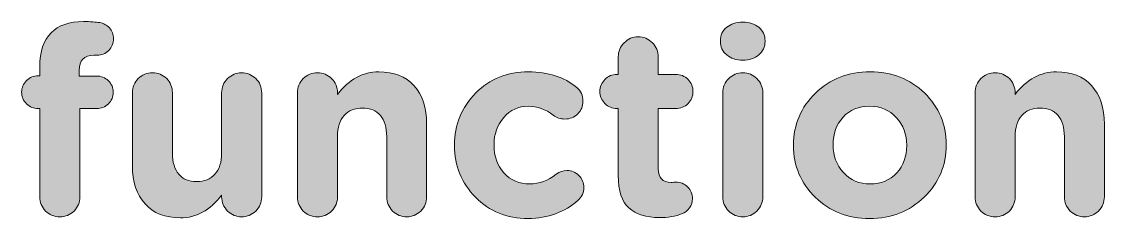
# Model space of a CAD drawing. Header units: inches. Extents: x 10 to 279, y -157 to -9.
# Drawn here: x 49.26 to 62.32, y -147.38 to -145 of the extents above; entities that cross this region are included whole.
import ezdxf

# ---------------------------------------------------------------- set-up
doc = ezdxf.new("R2010")
doc.units = ezdxf.units.IN
doc.header["$MEASUREMENT"] = 0
doc.layers.add('Layer 1', color=7, linetype='Continuous')

# ---------------------------------------------------------------- blocks, each defined once
blk = doc.blocks.new('block 65')
at = {"layer": 'Layer 1'}
h = blk.add_hatch(color=7, dxfattribs=at)
h.dxf.hatch_style = 2
edge = h.paths.add_edge_path()
edge.add_spline(control_points=[(49.482, -147.121), (49.482, -147.121), (49.482, -146.054), (49.482, -146.054), (49.482, -146.054), (49.463, -146.054), (49.463, -146.054), (49.408, -146.054), (49.361, -146.035), (49.322, -145.997), (49.283, -145.959), (49.263, -145.913), (49.263, -145.857), (49.263, -145.802), (49.283, -145.755), (49.322, -145.716), (49.361, -145.677), (49.408, -145.657), (49.463, -145.657), (49.463, -145.657), (49.482, -145.657), (49.482, -145.657), (49.482, -145.657), (49.482, -145.549), (49.482, -145.549), (49.482, -145.365), (49.528, -145.228), (49.619, -145.137), (49.708, -145.048), (49.838, -145.003), (50.009, -145.003), (50.092, -145.003), (50.157, -145.008), (50.206, -145.016), (50.251, -145.022), (50.289, -145.044), (50.322, -145.08), (50.355, -145.116), (50.371, -145.159), (50.371, -145.21), (50.371, -145.265), (50.352, -145.312), (50.313, -145.351), (50.273, -145.39), (50.227, -145.41), (50.174, -145.41), (50.174, -145.41), (50.133, -145.41), (50.133, -145.41), (50.017, -145.41), (49.958, -145.471), (49.958, -145.594), (49.958, -145.594), (49.958, -145.661), (49.958, -145.661), (49.958, -145.661), (50.168, -145.661), (50.168, -145.661), (50.223, -145.661), (50.27, -145.68), (50.309, -145.718), (50.348, -145.756), (50.368, -145.802), (50.368, -145.857), (50.368, -145.913), (50.348, -145.959), (50.309, -145.997), (50.27, -146.035), (50.223, -146.054), (50.168, -146.054), (50.168, -146.054), (49.965, -146.054), (49.965, -146.054), (49.965, -146.054), (49.965, -147.121), (49.965, -147.121), (49.965, -147.189), (49.941, -147.246), (49.895, -147.293), (49.848, -147.339), (49.791, -147.362), (49.723, -147.362), (49.656, -147.362), (49.599, -147.339), (49.552, -147.293), (49.506, -147.246), (49.482, -147.189), (49.482, -147.121)], knot_values=[0, 0, 0, 0, 1, 1, 1, 2, 2, 2, 3, 3, 3, 4, 4, 4, 5, 5, 5, 6, 6, 6, 7, 7, 7, 8, 8, 8, 9, 9, 9, 10, 10, 10, 11, 11, 11, 12, 12, 12, 13, 13, 13, 14, 14, 14, 15, 15, 15, 16, 16, 16, 17, 17, 17, 18, 18, 18, 19, 19, 19, 20, 20, 20, 21, 21, 21, 22, 22, 22, 23, 23, 23, 24, 24, 24, 25, 25, 25, 26, 26, 26, 27, 27, 27, 28, 28, 28, 29, 29, 29, 29], degree=3, periodic=1)
h = blk.add_hatch(color=7, dxfattribs=at)
h.dxf.hatch_style = 2
edge = h.paths.add_edge_path()
edge.add_spline(control_points=[(57.693, -145.241), (57.693, -145.241), (57.693, -145.235), (57.693, -145.235), (57.693, -145.167), (57.718, -145.113), (57.769, -145.072), (57.82, -145.03), (57.884, -145.01), (57.962, -145.01), (58.041, -145.01), (58.105, -145.03), (58.156, -145.072), (58.207, -145.113), (58.232, -145.167), (58.232, -145.235), (58.232, -145.235), (58.232, -145.241), (58.232, -145.241), (58.232, -145.309), (58.207, -145.364), (58.156, -145.406), (58.105, -145.449), (58.041, -145.47), (57.962, -145.47), (57.884, -145.47), (57.82, -145.449), (57.769, -145.406), (57.718, -145.364), (57.693, -145.309), (57.693, -145.241)], knot_values=[0, 0, 0, 0, 1, 1, 1, 2, 2, 2, 3, 3, 3, 4, 4, 4, 5, 5, 5, 6, 6, 6, 7, 7, 7, 8, 8, 8, 9, 9, 9, 10, 10, 10, 10], degree=3, periodic=1)
edge = h.paths.add_edge_path()
edge.add_spline(control_points=[(57.721, -147.121), (57.721, -147.121), (57.721, -145.864), (57.721, -145.864), (57.721, -145.796), (57.745, -145.739), (57.793, -145.692), (57.84, -145.646), (57.897, -145.622), (57.962, -145.622), (58.028, -145.622), (58.085, -145.646), (58.132, -145.692), (58.18, -145.739), (58.204, -145.796), (58.204, -145.864), (58.204, -145.864), (58.204, -147.121), (58.204, -147.121), (58.204, -147.189), (58.18, -147.246), (58.132, -147.293), (58.085, -147.339), (58.028, -147.362), (57.962, -147.362), (57.897, -147.362), (57.84, -147.339), (57.793, -147.293), (57.745, -147.246), (57.721, -147.189), (57.721, -147.121)], knot_values=[0, 0, 0, 0, 1, 1, 1, 2, 2, 2, 3, 3, 3, 4, 4, 4, 5, 5, 5, 6, 6, 6, 7, 7, 7, 8, 8, 8, 9, 9, 9, 10, 10, 10, 10], degree=3, periodic=1)
h = blk.add_hatch(color=7, dxfattribs=at)
h.dxf.hatch_style = 2
edge = h.paths.add_edge_path()
edge.add_spline(control_points=[(56.956, -147.372), (56.797, -147.372), (56.675, -147.333), (56.589, -147.256), (56.504, -147.179), (56.461, -147.047), (56.461, -146.861), (56.461, -146.861), (56.461, -146.054), (56.461, -146.054), (56.461, -146.054), (56.445, -146.054), (56.445, -146.054), (56.388, -146.054), (56.339, -146.034), (56.299, -145.994), (56.259, -145.954), (56.238, -145.905), (56.238, -145.848), (56.238, -145.791), (56.259, -145.742), (56.299, -145.702), (56.339, -145.662), (56.388, -145.641), (56.445, -145.641), (56.445, -145.641), (56.461, -145.641), (56.461, -145.641), (56.461, -145.641), (56.461, -145.429), (56.461, -145.429), (56.461, -145.363), (56.484, -145.307), (56.532, -145.259), (56.58, -145.211), (56.636, -145.187), (56.702, -145.187), (56.768, -145.187), (56.824, -145.211), (56.872, -145.259), (56.92, -145.307), (56.943, -145.363), (56.943, -145.429), (56.943, -145.429), (56.943, -145.641), (56.943, -145.641), (56.943, -145.641), (57.156, -145.641), (57.156, -145.641), (57.213, -145.641), (57.262, -145.662), (57.302, -145.702), (57.342, -145.742), (57.362, -145.791), (57.362, -145.848), (57.362, -145.905), (57.342, -145.954), (57.302, -145.994), (57.262, -146.034), (57.213, -146.054), (57.156, -146.054), (57.156, -146.054), (56.943, -146.054), (56.943, -146.054), (56.943, -146.054), (56.943, -146.781), (56.943, -146.781), (56.943, -146.891), (56.995, -146.946), (57.099, -146.946), (57.105, -146.946), (57.116, -146.946), (57.131, -146.945), (57.145, -146.944), (57.154, -146.943), (57.156, -146.943), (57.211, -146.943), (57.258, -146.963), (57.297, -147.002), (57.336, -147.041), (57.356, -147.088), (57.356, -147.143), (57.356, -147.186), (57.344, -147.223), (57.319, -147.256), (57.295, -147.289), (57.266, -147.312), (57.232, -147.324), (57.152, -147.356), (57.06, -147.372), (56.956, -147.372)], knot_values=[0, 0, 0, 0, 1, 1, 1, 2, 2, 2, 3, 3, 3, 4, 4, 4, 5, 5, 5, 6, 6, 6, 7, 7, 7, 8, 8, 8, 9, 9, 9, 10, 10, 10, 11, 11, 11, 12, 12, 12, 13, 13, 13, 14, 14, 14, 15, 15, 15, 16, 16, 16, 17, 17, 17, 18, 18, 18, 19, 19, 19, 20, 20, 20, 21, 21, 21, 22, 22, 22, 23, 23, 23, 24, 24, 24, 25, 25, 25, 26, 26, 26, 27, 27, 27, 28, 28, 28, 29, 29, 29, 30, 30, 30, 30], degree=3, periodic=1)
h = blk.add_hatch(color=7, dxfattribs=at)
h.dxf.hatch_style = 2
edge = h.paths.add_edge_path()
edge.add_spline(control_points=[(52.159, -145.864), (52.159, -145.864), (52.159, -147.121), (52.159, -147.121), (52.159, -147.189), (52.135, -147.246), (52.087, -147.293), (52.04, -147.339), (51.983, -147.362), (51.917, -147.362), (51.852, -147.362), (51.795, -147.339), (51.748, -147.293), (51.7, -147.246), (51.676, -147.189), (51.676, -147.121), (51.676, -147.121), (51.676, -147.102), (51.676, -147.102), (51.534, -147.284), (51.368, -147.375), (51.178, -147.375), (50.996, -147.375), (50.854, -147.319), (50.752, -147.207), (50.651, -147.095), (50.6, -146.94), (50.6, -146.743), (50.6, -146.743), (50.6, -145.864), (50.6, -145.864), (50.6, -145.796), (50.623, -145.739), (50.67, -145.692), (50.716, -145.646), (50.773, -145.622), (50.841, -145.622), (50.909, -145.622), (50.966, -145.646), (51.013, -145.692), (51.059, -145.739), (51.082, -145.796), (51.082, -145.864), (51.082, -145.864), (51.082, -146.591), (51.082, -146.591), (51.082, -146.703), (51.108, -146.789), (51.159, -146.848), (51.209, -146.907), (51.281, -146.937), (51.374, -146.937), (51.468, -146.937), (51.541, -146.907), (51.595, -146.848), (51.649, -146.789), (51.676, -146.703), (51.676, -146.591), (51.676, -146.591), (51.676, -145.864), (51.676, -145.864), (51.676, -145.796), (51.7, -145.739), (51.748, -145.692), (51.795, -145.646), (51.852, -145.622), (51.917, -145.622), (51.983, -145.622), (52.04, -145.646), (52.087, -145.692), (52.135, -145.739), (52.159, -145.796), (52.159, -145.864)], knot_values=[0, 0, 0, 0, 1, 1, 1, 2, 2, 2, 3, 3, 3, 4, 4, 4, 5, 5, 5, 6, 6, 6, 7, 7, 7, 8, 8, 8, 9, 9, 9, 10, 10, 10, 11, 11, 11, 12, 12, 12, 13, 13, 13, 14, 14, 14, 15, 15, 15, 16, 16, 16, 17, 17, 17, 18, 18, 18, 19, 19, 19, 20, 20, 20, 21, 21, 21, 22, 22, 22, 23, 23, 23, 24, 24, 24, 24], degree=3, periodic=1)
h = blk.add_hatch(color=7, dxfattribs=at)
h.dxf.hatch_style = 2
edge = h.paths.add_edge_path()
edge.add_spline(control_points=[(52.59, -147.121), (52.59, -147.121), (52.59, -145.864), (52.59, -145.864), (52.59, -145.796), (52.614, -145.739), (52.66, -145.692), (52.707, -145.646), (52.764, -145.622), (52.832, -145.622), (52.899, -145.622), (52.957, -145.646), (53.003, -145.692), (53.05, -145.739), (53.073, -145.796), (53.073, -145.864), (53.073, -145.864), (53.073, -145.883), (53.073, -145.883), (53.215, -145.701), (53.381, -145.61), (53.572, -145.61), (53.754, -145.61), (53.895, -145.666), (53.997, -145.778), (54.099, -145.89), (54.149, -146.045), (54.149, -146.242), (54.149, -146.242), (54.149, -147.121), (54.149, -147.121), (54.149, -147.189), (54.126, -147.246), (54.078, -147.293), (54.03, -147.339), (53.974, -147.362), (53.908, -147.362), (53.843, -147.362), (53.786, -147.339), (53.738, -147.293), (53.691, -147.246), (53.667, -147.189), (53.667, -147.121), (53.667, -147.121), (53.667, -146.394), (53.667, -146.394), (53.667, -146.282), (53.641, -146.196), (53.591, -146.137), (53.54, -146.078), (53.468, -146.048), (53.375, -146.048), (53.282, -146.048), (53.208, -146.078), (53.154, -146.137), (53.1, -146.196), (53.073, -146.282), (53.073, -146.394), (53.073, -146.394), (53.073, -147.121), (53.073, -147.121), (53.073, -147.189), (53.05, -147.246), (53.003, -147.293), (52.957, -147.339), (52.899, -147.362), (52.832, -147.362), (52.764, -147.362), (52.707, -147.339), (52.66, -147.293), (52.614, -147.246), (52.59, -147.189), (52.59, -147.121)], knot_values=[0, 0, 0, 0, 1, 1, 1, 2, 2, 2, 3, 3, 3, 4, 4, 4, 5, 5, 5, 6, 6, 6, 7, 7, 7, 8, 8, 8, 9, 9, 9, 10, 10, 10, 11, 11, 11, 12, 12, 12, 13, 13, 13, 14, 14, 14, 15, 15, 15, 16, 16, 16, 17, 17, 17, 18, 18, 18, 19, 19, 19, 20, 20, 20, 21, 21, 21, 22, 22, 22, 23, 23, 23, 24, 24, 24, 24], degree=3, periodic=1)
h = blk.add_hatch(color=7, dxfattribs=at)
h.dxf.hatch_style = 2
edge = h.paths.add_edge_path()
edge.add_spline(control_points=[(55.372, -147.382), (55.118, -147.382), (54.907, -147.296), (54.738, -147.126), (54.57, -146.955), (54.486, -146.748), (54.486, -146.502), (54.486, -146.502), (54.486, -146.495), (54.486, -146.495), (54.486, -146.25), (54.57, -146.041), (54.74, -145.868), (54.909, -145.696), (55.122, -145.61), (55.378, -145.61), (55.615, -145.61), (55.809, -145.673), (55.959, -145.8), (56.01, -145.841), (56.035, -145.896), (56.035, -145.965), (56.035, -146.025), (56.014, -146.075), (55.972, -146.118), (55.929, -146.16), (55.878, -146.181), (55.816, -146.181), (55.763, -146.181), (55.717, -146.165), (55.677, -146.134), (55.583, -146.062), (55.483, -146.026), (55.375, -146.026), (55.256, -146.026), (55.158, -146.071), (55.08, -146.162), (55.001, -146.253), (54.962, -146.362), (54.962, -146.489), (54.962, -146.489), (54.962, -146.495), (54.962, -146.495), (54.962, -146.629), (55.002, -146.741), (55.081, -146.831), (55.161, -146.921), (55.265, -146.965), (55.394, -146.965), (55.506, -146.965), (55.612, -146.926), (55.712, -146.848), (55.752, -146.818), (55.795, -146.803), (55.842, -146.803), (55.899, -146.803), (55.947, -146.824), (55.986, -146.864), (56.025, -146.904), (56.045, -146.953), (56.045, -147.01), (56.045, -147.069), (56.022, -147.12), (55.975, -147.162), (55.814, -147.308), (55.613, -147.382), (55.372, -147.382)], knot_values=[0, 0, 0, 0, 1, 1, 1, 2, 2, 2, 3, 3, 3, 4, 4, 4, 5, 5, 5, 6, 6, 6, 7, 7, 7, 8, 8, 8, 9, 9, 9, 10, 10, 10, 11, 11, 11, 12, 12, 12, 13, 13, 13, 14, 14, 14, 15, 15, 15, 16, 16, 16, 17, 17, 17, 18, 18, 18, 19, 19, 19, 20, 20, 20, 21, 21, 21, 22, 22, 22, 22], degree=3, periodic=1)
h = blk.add_hatch(color=7, dxfattribs=at)
h.dxf.hatch_style = 2
edge = h.paths.add_edge_path()
edge.add_spline(control_points=[(60.152, -147.124), (59.975, -147.296), (59.755, -147.382), (59.493, -147.382), (59.23, -147.382), (59.012, -147.296), (58.837, -147.126), (58.663, -146.955), (58.575, -146.748), (58.575, -146.502), (58.575, -146.502), (58.575, -146.495), (58.575, -146.495), (58.575, -146.248), (58.664, -146.038), (58.84, -145.867), (59.017, -145.695), (59.237, -145.61), (59.499, -145.61), (59.762, -145.61), (59.98, -145.695), (60.155, -145.865), (60.329, -146.036), (60.417, -146.244), (60.417, -146.489), (60.417, -146.489), (60.417, -146.495), (60.417, -146.495), (60.417, -146.743), (60.328, -146.953), (60.152, -147.124)], knot_values=[0, 0, 0, 0, 1, 1, 1, 2, 2, 2, 3, 3, 3, 4, 4, 4, 5, 5, 5, 6, 6, 6, 7, 7, 7, 8, 8, 8, 9, 9, 9, 10, 10, 10, 10], degree=3, periodic=1)
edge = h.paths.add_edge_path()
edge.add_spline(control_points=[(59.499, -146.965), (59.633, -146.965), (59.739, -146.921), (59.82, -146.832), (59.9, -146.743), (59.941, -146.633), (59.941, -146.502), (59.941, -146.502), (59.941, -146.495), (59.941, -146.495), (59.941, -146.367), (59.899, -146.256), (59.815, -146.164), (59.731, -146.072), (59.624, -146.026), (59.493, -146.026), (59.36, -146.026), (59.253, -146.07), (59.172, -146.159), (59.092, -146.248), (59.052, -146.358), (59.052, -146.489), (59.052, -146.489), (59.052, -146.495), (59.052, -146.495), (59.052, -146.625), (59.093, -146.735), (59.177, -146.827), (59.26, -146.92), (59.368, -146.965), (59.499, -146.965)], knot_values=[0, 0, 0, 0, 1, 1, 1, 2, 2, 2, 3, 3, 3, 4, 4, 4, 5, 5, 5, 6, 6, 6, 7, 7, 7, 8, 8, 8, 9, 9, 9, 10, 10, 10, 10], degree=3, periodic=1)
h = blk.add_hatch(color=7, dxfattribs=at)
h.dxf.hatch_style = 2
edge = h.paths.add_edge_path()
edge.add_spline(control_points=[(60.766, -147.121), (60.766, -147.121), (60.766, -145.864), (60.766, -145.864), (60.766, -145.796), (60.789, -145.739), (60.836, -145.692), (60.882, -145.646), (60.939, -145.622), (61.007, -145.622), (61.075, -145.622), (61.132, -145.646), (61.179, -145.692), (61.225, -145.739), (61.248, -145.796), (61.248, -145.864), (61.248, -145.864), (61.248, -145.883), (61.248, -145.883), (61.39, -145.701), (61.556, -145.61), (61.747, -145.61), (61.929, -145.61), (62.071, -145.666), (62.172, -145.778), (62.274, -145.89), (62.325, -146.045), (62.325, -146.242), (62.325, -146.242), (62.325, -147.121), (62.325, -147.121), (62.325, -147.189), (62.301, -147.246), (62.253, -147.293), (62.206, -147.339), (62.149, -147.362), (62.084, -147.362), (62.018, -147.362), (61.961, -147.339), (61.914, -147.293), (61.866, -147.246), (61.842, -147.189), (61.842, -147.121), (61.842, -147.121), (61.842, -146.394), (61.842, -146.394), (61.842, -146.282), (61.817, -146.196), (61.766, -146.137), (61.715, -146.078), (61.643, -146.048), (61.55, -146.048), (61.457, -146.048), (61.383, -146.078), (61.329, -146.137), (61.276, -146.196), (61.248, -146.282), (61.248, -146.394), (61.248, -146.394), (61.248, -147.121), (61.248, -147.121), (61.248, -147.189), (61.225, -147.246), (61.179, -147.293), (61.132, -147.339), (61.075, -147.362), (61.007, -147.362), (60.939, -147.362), (60.882, -147.339), (60.836, -147.293), (60.789, -147.246), (60.766, -147.189), (60.766, -147.121)], knot_values=[0, 0, 0, 0, 1, 1, 1, 2, 2, 2, 3, 3, 3, 4, 4, 4, 5, 5, 5, 6, 6, 6, 7, 7, 7, 8, 8, 8, 9, 9, 9, 10, 10, 10, 11, 11, 11, 12, 12, 12, 13, 13, 13, 14, 14, 14, 15, 15, 15, 16, 16, 16, 17, 17, 17, 18, 18, 18, 19, 19, 19, 20, 20, 20, 21, 21, 21, 22, 22, 22, 23, 23, 23, 24, 24, 24, 24], degree=3, periodic=1)
at = {"layer": 'Layer 1', "lineweight": 0}
for points, knots in [([(49.482, -147.121), (49.482, -147.121), (49.482, -146.054), (49.482, -146.054), (49.482, -146.054), (49.463, -146.054), (49.463, -146.054), (49.408, -146.054), (49.361, -146.035), (49.322, -145.997), (49.283, -145.959), (49.263, -145.913), (49.263, -145.857), (49.263, -145.802), (49.283, -145.755), (49.322, -145.716), (49.361, -145.677), (49.408, -145.657), (49.463, -145.657), (49.463, -145.657), (49.482, -145.657), (49.482, -145.657), (49.482, -145.657), (49.482, -145.549), (49.482, -145.549), (49.482, -145.365), (49.528, -145.228), (49.619, -145.137), (49.708, -145.048), (49.838, -145.003), (50.009, -145.003), (50.092, -145.003), (50.157, -145.008), (50.206, -145.016), (50.251, -145.022), (50.289, -145.044), (50.322, -145.08), (50.355, -145.116), (50.371, -145.159), (50.371, -145.21), (50.371, -145.265), (50.352, -145.312), (50.313, -145.351), (50.273, -145.39), (50.227, -145.41), (50.174, -145.41), (50.174, -145.41), (50.133, -145.41), (50.133, -145.41), (50.017, -145.41), (49.958, -145.471), (49.958, -145.594), (49.958, -145.594), (49.958, -145.661), (49.958, -145.661), (49.958, -145.661), (50.168, -145.661), (50.168, -145.661), (50.223, -145.661), (50.27, -145.68), (50.309, -145.718), (50.348, -145.756), (50.368, -145.802), (50.368, -145.857), (50.368, -145.913), (50.348, -145.959), (50.309, -145.997), (50.27, -146.035), (50.223, -146.054), (50.168, -146.054), (50.168, -146.054), (49.965, -146.054), (49.965, -146.054), (49.965, -146.054), (49.965, -147.121), (49.965, -147.121), (49.965, -147.189), (49.941, -147.246), (49.895, -147.293), (49.848, -147.339), (49.791, -147.362), (49.723, -147.362), (49.656, -147.362), (49.599, -147.339), (49.552, -147.293), (49.506, -147.246), (49.482, -147.189), (49.482, -147.121)], [0, 0, 0, 0, 1, 1, 1, 2, 2, 2, 3, 3, 3, 4, 4, 4, 5, 5, 5, 6, 6, 6, 7, 7, 7, 8, 8, 8, 9, 9, 9, 10, 10, 10, 11, 11, 11, 12, 12, 12, 13, 13, 13, 14, 14, 14, 15, 15, 15, 16, 16, 16, 17, 17, 17, 18, 18, 18, 19, 19, 19, 20, 20, 20, 21, 21, 21, 22, 22, 22, 23, 23, 23, 24, 24, 24, 25, 25, 25, 26, 26, 26, 27, 27, 27, 28, 28, 28, 29, 29, 29, 29]), ([(57.693, -145.241), (57.693, -145.241), (57.693, -145.235), (57.693, -145.235), (57.693, -145.167), (57.718, -145.113), (57.769, -145.072), (57.82, -145.03), (57.884, -145.01), (57.962, -145.01), (58.041, -145.01), (58.105, -145.03), (58.156, -145.072), (58.207, -145.113), (58.232, -145.167), (58.232, -145.235), (58.232, -145.235), (58.232, -145.241), (58.232, -145.241), (58.232, -145.309), (58.207, -145.364), (58.156, -145.406), (58.105, -145.449), (58.041, -145.47), (57.962, -145.47), (57.884, -145.47), (57.82, -145.449), (57.769, -145.406), (57.718, -145.364), (57.693, -145.309), (57.693, -145.241)], [0, 0, 0, 0, 1, 1, 1, 2, 2, 2, 3, 3, 3, 4, 4, 4, 5, 5, 5, 6, 6, 6, 7, 7, 7, 8, 8, 8, 9, 9, 9, 10, 10, 10, 10]), ([(56.956, -147.372), (56.797, -147.372), (56.675, -147.333), (56.589, -147.256), (56.504, -147.179), (56.461, -147.047), (56.461, -146.861), (56.461, -146.861), (56.461, -146.054), (56.461, -146.054), (56.461, -146.054), (56.445, -146.054), (56.445, -146.054), (56.388, -146.054), (56.339, -146.034), (56.299, -145.994), (56.259, -145.954), (56.238, -145.905), (56.238, -145.848), (56.238, -145.791), (56.259, -145.742), (56.299, -145.702), (56.339, -145.662), (56.388, -145.641), (56.445, -145.641), (56.445, -145.641), (56.461, -145.641), (56.461, -145.641), (56.461, -145.641), (56.461, -145.429), (56.461, -145.429), (56.461, -145.363), (56.484, -145.307), (56.532, -145.259), (56.58, -145.211), (56.636, -145.187), (56.702, -145.187), (56.768, -145.187), (56.824, -145.211), (56.872, -145.259), (56.92, -145.307), (56.943, -145.363), (56.943, -145.429), (56.943, -145.429), (56.943, -145.641), (56.943, -145.641), (56.943, -145.641), (57.156, -145.641), (57.156, -145.641), (57.213, -145.641), (57.262, -145.662), (57.302, -145.702), (57.342, -145.742), (57.362, -145.791), (57.362, -145.848), (57.362, -145.905), (57.342, -145.954), (57.302, -145.994), (57.262, -146.034), (57.213, -146.054), (57.156, -146.054), (57.156, -146.054), (56.943, -146.054), (56.943, -146.054), (56.943, -146.054), (56.943, -146.781), (56.943, -146.781), (56.943, -146.891), (56.995, -146.946), (57.099, -146.946), (57.105, -146.946), (57.116, -146.946), (57.131, -146.945), (57.145, -146.944), (57.154, -146.943), (57.156, -146.943), (57.211, -146.943), (57.258, -146.963), (57.297, -147.002), (57.336, -147.041), (57.356, -147.088), (57.356, -147.143), (57.356, -147.186), (57.344, -147.223), (57.319, -147.256), (57.295, -147.289), (57.266, -147.312), (57.232, -147.324), (57.152, -147.356), (57.06, -147.372), (56.956, -147.372)], [0, 0, 0, 0, 1, 1, 1, 2, 2, 2, 3, 3, 3, 4, 4, 4, 5, 5, 5, 6, 6, 6, 7, 7, 7, 8, 8, 8, 9, 9, 9, 10, 10, 10, 11, 11, 11, 12, 12, 12, 13, 13, 13, 14, 14, 14, 15, 15, 15, 16, 16, 16, 17, 17, 17, 18, 18, 18, 19, 19, 19, 20, 20, 20, 21, 21, 21, 22, 22, 22, 23, 23, 23, 24, 24, 24, 25, 25, 25, 26, 26, 26, 27, 27, 27, 28, 28, 28, 29, 29, 29, 30, 30, 30, 30]), ([(52.159, -145.864), (52.159, -145.864), (52.159, -147.121), (52.159, -147.121), (52.159, -147.189), (52.135, -147.246), (52.087, -147.293), (52.04, -147.339), (51.983, -147.362), (51.917, -147.362), (51.852, -147.362), (51.795, -147.339), (51.748, -147.293), (51.7, -147.246), (51.676, -147.189), (51.676, -147.121), (51.676, -147.121), (51.676, -147.102), (51.676, -147.102), (51.534, -147.284), (51.368, -147.375), (51.178, -147.375), (50.996, -147.375), (50.854, -147.319), (50.752, -147.207), (50.651, -147.095), (50.6, -146.94), (50.6, -146.743), (50.6, -146.743), (50.6, -145.864), (50.6, -145.864), (50.6, -145.796), (50.623, -145.739), (50.67, -145.692), (50.716, -145.646), (50.773, -145.622), (50.841, -145.622), (50.909, -145.622), (50.966, -145.646), (51.013, -145.692), (51.059, -145.739), (51.082, -145.796), (51.082, -145.864), (51.082, -145.864), (51.082, -146.591), (51.082, -146.591), (51.082, -146.703), (51.108, -146.789), (51.159, -146.848), (51.209, -146.907), (51.281, -146.937), (51.374, -146.937), (51.468, -146.937), (51.541, -146.907), (51.595, -146.848), (51.649, -146.789), (51.676, -146.703), (51.676, -146.591), (51.676, -146.591), (51.676, -145.864), (51.676, -145.864), (51.676, -145.796), (51.7, -145.739), (51.748, -145.692), (51.795, -145.646), (51.852, -145.622), (51.917, -145.622), (51.983, -145.622), (52.04, -145.646), (52.087, -145.692), (52.135, -145.739), (52.159, -145.796), (52.159, -145.864)], [0, 0, 0, 0, 1, 1, 1, 2, 2, 2, 3, 3, 3, 4, 4, 4, 5, 5, 5, 6, 6, 6, 7, 7, 7, 8, 8, 8, 9, 9, 9, 10, 10, 10, 11, 11, 11, 12, 12, 12, 13, 13, 13, 14, 14, 14, 15, 15, 15, 16, 16, 16, 17, 17, 17, 18, 18, 18, 19, 19, 19, 20, 20, 20, 21, 21, 21, 22, 22, 22, 23, 23, 23, 24, 24, 24, 24]), ([(52.59, -147.121), (52.59, -147.121), (52.59, -145.864), (52.59, -145.864), (52.59, -145.796), (52.614, -145.739), (52.66, -145.692), (52.707, -145.646), (52.764, -145.622), (52.832, -145.622), (52.899, -145.622), (52.957, -145.646), (53.003, -145.692), (53.05, -145.739), (53.073, -145.796), (53.073, -145.864), (53.073, -145.864), (53.073, -145.883), (53.073, -145.883), (53.215, -145.701), (53.381, -145.61), (53.572, -145.61), (53.754, -145.61), (53.895, -145.666), (53.997, -145.778), (54.099, -145.89), (54.149, -146.045), (54.149, -146.242), (54.149, -146.242), (54.149, -147.121), (54.149, -147.121), (54.149, -147.189), (54.126, -147.246), (54.078, -147.293), (54.03, -147.339), (53.974, -147.362), (53.908, -147.362), (53.843, -147.362), (53.786, -147.339), (53.738, -147.293), (53.691, -147.246), (53.667, -147.189), (53.667, -147.121), (53.667, -147.121), (53.667, -146.394), (53.667, -146.394), (53.667, -146.282), (53.641, -146.196), (53.591, -146.137), (53.54, -146.078), (53.468, -146.048), (53.375, -146.048), (53.282, -146.048), (53.208, -146.078), (53.154, -146.137), (53.1, -146.196), (53.073, -146.282), (53.073, -146.394), (53.073, -146.394), (53.073, -147.121), (53.073, -147.121), (53.073, -147.189), (53.05, -147.246), (53.003, -147.293), (52.957, -147.339), (52.899, -147.362), (52.832, -147.362), (52.764, -147.362), (52.707, -147.339), (52.66, -147.293), (52.614, -147.246), (52.59, -147.189), (52.59, -147.121)], [0, 0, 0, 0, 1, 1, 1, 2, 2, 2, 3, 3, 3, 4, 4, 4, 5, 5, 5, 6, 6, 6, 7, 7, 7, 8, 8, 8, 9, 9, 9, 10, 10, 10, 11, 11, 11, 12, 12, 12, 13, 13, 13, 14, 14, 14, 15, 15, 15, 16, 16, 16, 17, 17, 17, 18, 18, 18, 19, 19, 19, 20, 20, 20, 21, 21, 21, 22, 22, 22, 23, 23, 23, 24, 24, 24, 24]), ([(55.372, -147.382), (55.118, -147.382), (54.907, -147.296), (54.738, -147.126), (54.57, -146.955), (54.486, -146.748), (54.486, -146.502), (54.486, -146.502), (54.486, -146.495), (54.486, -146.495), (54.486, -146.25), (54.57, -146.041), (54.74, -145.868), (54.909, -145.696), (55.122, -145.61), (55.378, -145.61), (55.615, -145.61), (55.809, -145.673), (55.959, -145.8), (56.01, -145.841), (56.035, -145.896), (56.035, -145.965), (56.035, -146.025), (56.014, -146.075), (55.972, -146.118), (55.929, -146.16), (55.878, -146.181), (55.816, -146.181), (55.763, -146.181), (55.717, -146.165), (55.677, -146.134), (55.583, -146.062), (55.483, -146.026), (55.375, -146.026), (55.256, -146.026), (55.158, -146.071), (55.08, -146.162), (55.001, -146.253), (54.962, -146.362), (54.962, -146.489), (54.962, -146.489), (54.962, -146.495), (54.962, -146.495), (54.962, -146.629), (55.002, -146.741), (55.081, -146.831), (55.161, -146.921), (55.265, -146.965), (55.394, -146.965), (55.506, -146.965), (55.612, -146.926), (55.712, -146.848), (55.752, -146.818), (55.795, -146.803), (55.842, -146.803), (55.899, -146.803), (55.947, -146.824), (55.986, -146.864), (56.025, -146.904), (56.045, -146.953), (56.045, -147.01), (56.045, -147.069), (56.022, -147.12), (55.975, -147.162), (55.814, -147.308), (55.613, -147.382), (55.372, -147.382)], [0, 0, 0, 0, 1, 1, 1, 2, 2, 2, 3, 3, 3, 4, 4, 4, 5, 5, 5, 6, 6, 6, 7, 7, 7, 8, 8, 8, 9, 9, 9, 10, 10, 10, 11, 11, 11, 12, 12, 12, 13, 13, 13, 14, 14, 14, 15, 15, 15, 16, 16, 16, 17, 17, 17, 18, 18, 18, 19, 19, 19, 20, 20, 20, 21, 21, 21, 22, 22, 22, 22]), ([(57.721, -147.121), (57.721, -147.121), (57.721, -145.864), (57.721, -145.864), (57.721, -145.796), (57.745, -145.739), (57.793, -145.692), (57.84, -145.646), (57.897, -145.622), (57.962, -145.622), (58.028, -145.622), (58.085, -145.646), (58.132, -145.692), (58.18, -145.739), (58.204, -145.796), (58.204, -145.864), (58.204, -145.864), (58.204, -147.121), (58.204, -147.121), (58.204, -147.189), (58.18, -147.246), (58.132, -147.293), (58.085, -147.339), (58.028, -147.362), (57.962, -147.362), (57.897, -147.362), (57.84, -147.339), (57.793, -147.293), (57.745, -147.246), (57.721, -147.189), (57.721, -147.121)], [0, 0, 0, 0, 1, 1, 1, 2, 2, 2, 3, 3, 3, 4, 4, 4, 5, 5, 5, 6, 6, 6, 7, 7, 7, 8, 8, 8, 9, 9, 9, 10, 10, 10, 10]), ([(60.152, -147.124), (59.975, -147.296), (59.755, -147.382), (59.493, -147.382), (59.23, -147.382), (59.012, -147.296), (58.837, -147.126), (58.663, -146.955), (58.575, -146.748), (58.575, -146.502), (58.575, -146.502), (58.575, -146.495), (58.575, -146.495), (58.575, -146.248), (58.664, -146.038), (58.84, -145.867), (59.017, -145.695), (59.237, -145.61), (59.499, -145.61), (59.762, -145.61), (59.98, -145.695), (60.155, -145.865), (60.329, -146.036), (60.417, -146.244), (60.417, -146.489), (60.417, -146.489), (60.417, -146.495), (60.417, -146.495), (60.417, -146.743), (60.328, -146.953), (60.152, -147.124)], [0, 0, 0, 0, 1, 1, 1, 2, 2, 2, 3, 3, 3, 4, 4, 4, 5, 5, 5, 6, 6, 6, 7, 7, 7, 8, 8, 8, 9, 9, 9, 10, 10, 10, 10]), ([(60.766, -147.121), (60.766, -147.121), (60.766, -145.864), (60.766, -145.864), (60.766, -145.796), (60.789, -145.739), (60.836, -145.692), (60.882, -145.646), (60.939, -145.622), (61.007, -145.622), (61.075, -145.622), (61.132, -145.646), (61.179, -145.692), (61.225, -145.739), (61.248, -145.796), (61.248, -145.864), (61.248, -145.864), (61.248, -145.883), (61.248, -145.883), (61.39, -145.701), (61.556, -145.61), (61.747, -145.61), (61.929, -145.61), (62.071, -145.666), (62.172, -145.778), (62.274, -145.89), (62.325, -146.045), (62.325, -146.242), (62.325, -146.242), (62.325, -147.121), (62.325, -147.121), (62.325, -147.189), (62.301, -147.246), (62.253, -147.293), (62.206, -147.339), (62.149, -147.362), (62.084, -147.362), (62.018, -147.362), (61.961, -147.339), (61.914, -147.293), (61.866, -147.246), (61.842, -147.189), (61.842, -147.121), (61.842, -147.121), (61.842, -146.394), (61.842, -146.394), (61.842, -146.282), (61.817, -146.196), (61.766, -146.137), (61.715, -146.078), (61.643, -146.048), (61.55, -146.048), (61.457, -146.048), (61.383, -146.078), (61.329, -146.137), (61.276, -146.196), (61.248, -146.282), (61.248, -146.394), (61.248, -146.394), (61.248, -147.121), (61.248, -147.121), (61.248, -147.189), (61.225, -147.246), (61.179, -147.293), (61.132, -147.339), (61.075, -147.362), (61.007, -147.362), (60.939, -147.362), (60.882, -147.339), (60.836, -147.293), (60.789, -147.246), (60.766, -147.189), (60.766, -147.121)], [0, 0, 0, 0, 1, 1, 1, 2, 2, 2, 3, 3, 3, 4, 4, 4, 5, 5, 5, 6, 6, 6, 7, 7, 7, 8, 8, 8, 9, 9, 9, 10, 10, 10, 11, 11, 11, 12, 12, 12, 13, 13, 13, 14, 14, 14, 15, 15, 15, 16, 16, 16, 17, 17, 17, 18, 18, 18, 19, 19, 19, 20, 20, 20, 21, 21, 21, 22, 22, 22, 23, 23, 23, 24, 24, 24, 24]), ([(59.499, -146.965), (59.633, -146.965), (59.739, -146.921), (59.82, -146.832), (59.9, -146.743), (59.941, -146.633), (59.941, -146.502), (59.941, -146.502), (59.941, -146.495), (59.941, -146.495), (59.941, -146.367), (59.899, -146.256), (59.815, -146.164), (59.731, -146.072), (59.624, -146.026), (59.493, -146.026), (59.36, -146.026), (59.253, -146.07), (59.172, -146.159), (59.092, -146.248), (59.052, -146.358), (59.052, -146.489), (59.052, -146.489), (59.052, -146.495), (59.052, -146.495), (59.052, -146.625), (59.093, -146.735), (59.177, -146.827), (59.26, -146.92), (59.368, -146.965), (59.499, -146.965)], [0, 0, 0, 0, 1, 1, 1, 2, 2, 2, 3, 3, 3, 4, 4, 4, 5, 5, 5, 6, 6, 6, 7, 7, 7, 8, 8, 8, 9, 9, 9, 10, 10, 10, 10])]:
    blk.add_open_spline(points, degree=3, knots=knots, dxfattribs=at)

msp = doc.modelspace()

# ---------------------------------------------------------------- block references
at = {"layer": 'Layer 1'}
msp.add_blockref('block 65', (0, 0), dxfattribs=at)

doc.saveas('drawing.dxf')
